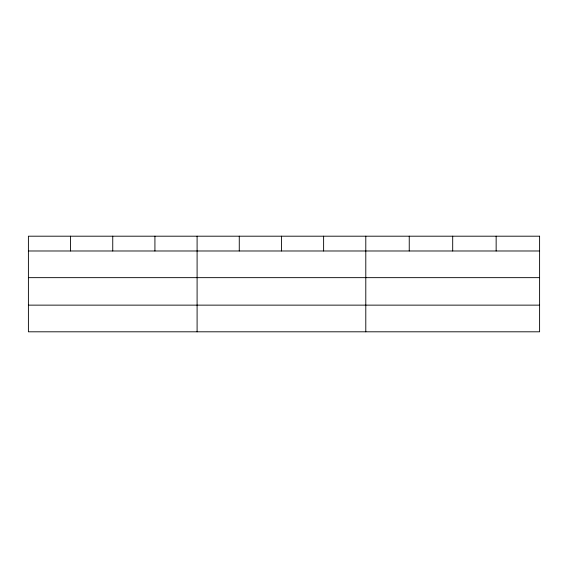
<?xml version="1.0" encoding="UTF-8"?>
<svg xmlns="http://www.w3.org/2000/svg" width="568" height="568" viewBox="0 0 568 568"><rect width="100%" height="100%" fill="white"/><g stroke="black" fill="none" stroke-linecap="round" stroke-linejoin="round"><path stroke-width="0.85" d="M28.4 250.985L539.6 250.985M28.4 277.653L539.6 277.653M28.4 305.137L539.6 305.137M496.148 236.196L496.148 250.985M452.696 236.196L452.696 250.985M409.244 236.196L409.244 250.985M365.792 236.196L365.792 331.804M323.618 236.196L323.618 250.985M281.444 236.196L281.444 250.985M239.27 236.196L239.27 250.985M197.096 236.196L197.096 331.804M154.922 236.196L154.922 250.985M112.748 236.196L112.748 250.985M70.574 236.196L70.574 250.985M539.6 236.196L28.4 236.196L28.4 331.804L539.6 331.804L539.6 236.196"/></g></svg>
